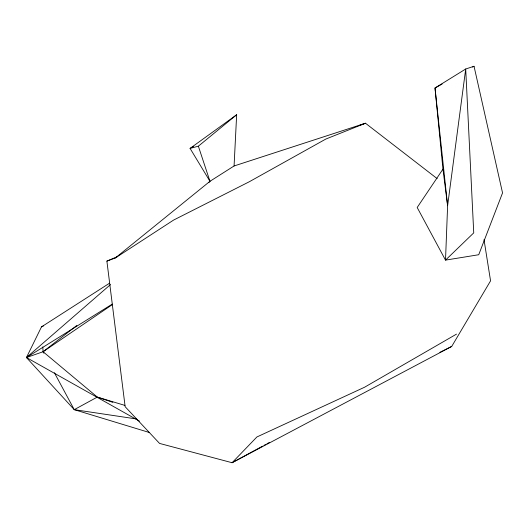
<?xml version="1.0" encoding="UTF-8"?>
<svg xmlns="http://www.w3.org/2000/svg" width="529" height="529" viewBox="0 0 529 529"><rect width="100%" height="100%" fill="white"/><g stroke="black" fill="none" stroke-linecap="round" stroke-linejoin="round"><path stroke-width="0.79" d="M484.009 239.637L490.562 280.853L451.72 346.429L232.086 462.723L159.56 443.421L125.155 406.715L106.884 261.108L115.322 257.973L209.96 181.295L234.076 165.974L236.655 114.753L190.076 148.404L209.96 181.295L208.876 182.525M109.523 283.213L41.48 326.889L26.45 357.538L74.252 409.658L149.681 432.603M442.952 169.121L417.183 207.494L445.517 260.123L478.732 254.733L502.55 192.913L474.037 66.277L465.705 69.001L435.01 87.999L442.952 169.121L447.613 205.708L445.517 260.123L473.739 232.872L465.705 69.001L447.613 205.708L435.01 87.999L442.105 84.045M110.528 284.542L26.45 357.538L139.458 421.124M193.68 146.454L190.076 148.404L198.362 146.189L236.655 114.753M76.87 325.421L43.094 351.739L26.45 357.538L112.293 304.102M112.518 304.479L43.094 351.739L43.867 353.187M115.322 257.973L173.585 220.084L249.252 181.778L325.844 139.048L365.479 123.231L437.159 178.623M456.52 334.11L364.587 387.221L256.902 436.967L232.086 462.723L262.549 446.159M472.622 67.071L474.037 66.277M54.388 372.733L74.252 409.658L97.31 397.087L124.91 405.406M264.004 445.365L265.452 444.578M266.907 443.791L269.367 442.449M439.897 352.334L451.72 346.429M41.48 326.889L43.682 325.798M106.884 261.108L117.425 256.625M358.556 125.717L365.479 123.231L234.076 165.974M74.252 409.658L136.264 418.935M112.842 402.351L97.31 397.087L43.094 351.739L42.776 346.931M198.362 146.189L209.96 181.295"/></g></svg>
